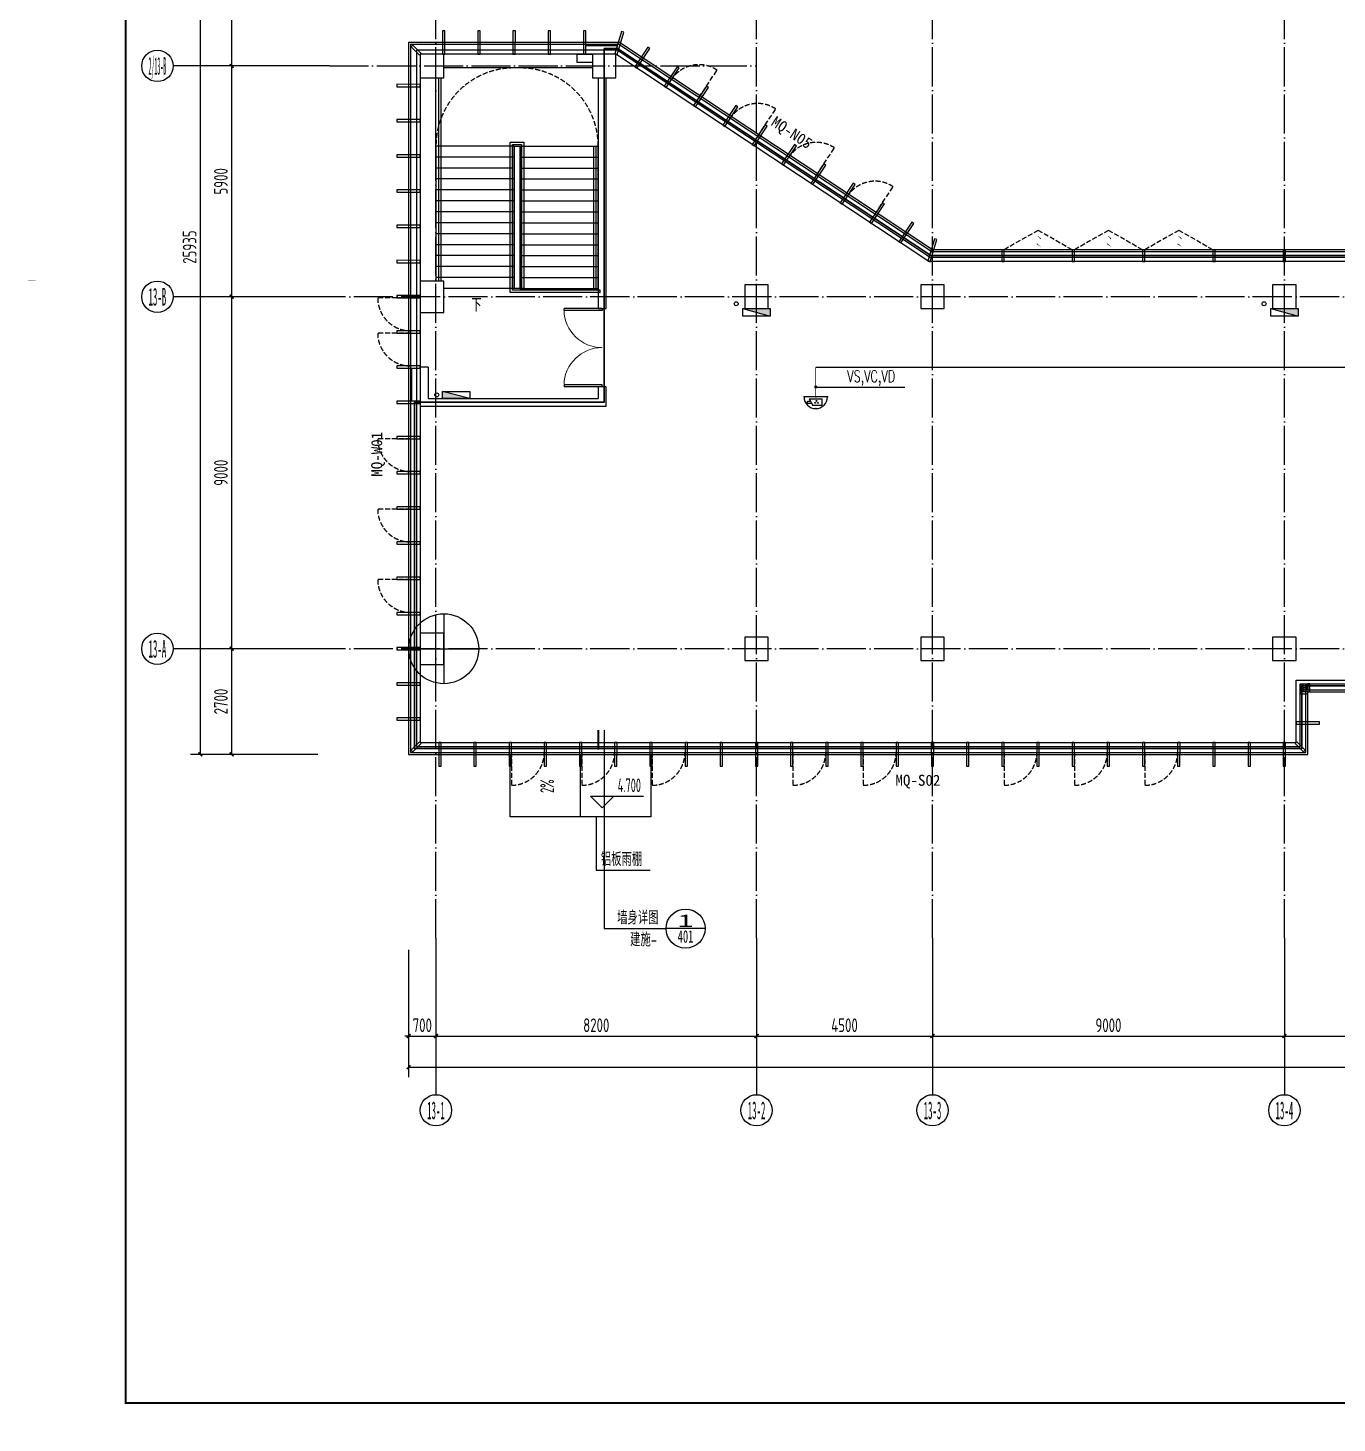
# Model space of a CAD drawing. Extents: x -1262219 to 73468, y -207485 to 163917.
# Drawn here: x -10637 to 22849, y 42602 to 78273 of the extents above; entities that cross this region are included whole.
import ezdxf
from ezdxf.enums import TextEntityAlignment as Align

# ---------------------------------------------------------------- set-up
doc = ezdxf.new("R2010")
doc.units = 0
doc.header["$LTSCALE"] = 500
doc.header["$MEASUREMENT"] = 0
for name, pattern in [('13#楼幕墙$0$DASH', [0.35, 0.25, -0.1]), ('X-104 13#平面$0$ACAD_ISO05W100', [34, 24, -3, 0.5, -3, 0.5, -3]), ('X-104 13#平面$0$DASH', [0.35, 0.25, -0.1]), ('X-104 13#平面$0$DOTE', [2.42, 2, -0.2, 0.02, -0.2])]:
    doc.linetypes.add(name, pattern=pattern)
doc.layers.get('0').update_dxf_attribs({"linetype": 'CONTINUOUS'})
doc.layers.get('Defpoints').update_dxf_attribs({"linetype": 'CONTINUOUS'})
doc.layers.add('13#楼幕墙$0$04-不打印_辅助线', color=165, linetype='CONTINUOUS', plot=False)
for name, color, linetype in [('13#楼幕墙$0$A-C_幕墙龙骨', 133, 'CONTINUOUS'), ('13#楼幕墙$0$A-C_玻璃幕墙', 140, 'CONTINUOUS'), ('13#楼幕墙$0$A-C_窗', 140, 'CONTINUOUS'), ('13#楼幕墙$0$A-TECH_结构', 21, 'CONTINUOUS'), ('13#楼幕墙$0$A-金属背板', 30, 'CONTINUOUS'), ('AXIS_TEXT', 7, 'CONTINUOUS'), ('DIM-通讯', 3, 'CONTINUOUS'), ('EQUIP-安防', 3, 'CONTINUOUS'), ('WIRE-通讯', 4, 'CONTINUOUS'), ('X-104 13#平面$0$01-标注_标高', 200, 'CONTINUOUS'), ('X-104 13#平面$0$01-标注_符号', 200, 'CONTINUOUS'), ('X-104 13#平面$0$01-标注_轴线坐标', 132, 'CONTINUOUS'), ('X-104 13#平面$0$02-TEXT_标注', 130, 'CONTINUOUS'), ('X-104 13#平面$0$02-TEXT_轴号', 7, 'CONTINUOUS'), ('X-104 13#平面$0$A-C_玻璃幕墙', 140, 'CONTINUOUS'), ('X-104 13#平面$0$A-E_栏杆', 232, 'CONTINUOUS'), ('X-104 13#平面$0$A-E_电梯', 171, 'CONTINUOUS'), ('X-104 13#平面$0$A-TECH_水', 3, 'CONTINUOUS'), ('X-104 13#平面$0$A-TECH_结构', 21, 'CONTINUOUS'), ('X-104 13#平面$0$A_AXIS-轴线', 36, 'X-104 13#平面$0$DOTE'), ('X-104 13#平面$0$A_STR-砌块墙', 121, 'CONTINUOUS'), ('X-104 13#平面$0$A_STR-砼柱', 51, 'CONTINUOUS'), ('X-104 13#平面$0$DIM_SYMB', 3, 'CONTINUOUS'), ('X-104 13#平面$0$DOOR_FIRE', 220, 'CONTINUOUS')]:
    doc.layers.add(name, color=color, linetype=linetype)
doc.layers.add('X-104 13#平面$0$000套内', color=226, linetype='CONTINUOUS', lineweight=30, plot=False)
doc.styles.add('_TCH_DIM', font='SIMPLEX', dxfattribs={"bigfont": 'GBCBIG'})
doc.styles.add('_TEL_DIM', font='SIMPLEX', dxfattribs={"width": 0.8, "height": 3.5, "bigfont": 'JD'})
doc.styles.add('COMPLEX', font='COMPLEX')
doc.styles.add('X-104 13#平面$0$_TCH_AXIS', font='STXIHEI.TTF', dxfattribs={"width": 0.75})
doc.styles.add('X-104 13#平面$0$_TCH_DIM', font='ros1.shx', dxfattribs={"width": 0.8, "bigfont": 'jd.shx'})
doc.styles.add('X-104 13#平面$0$_TCH_DIM_T3', font='ros1.shx', dxfattribs={"width": 0.8, "bigfont": 'jd.shx'})
doc.styles.add('X-104 13#平面$0$_TCH_LABEL', font='STXIHEI.TTF', dxfattribs={"width": 0.75})
doc.dimstyles.new('X-104 13#平面$0$_TCH_ARCH&&100', dxfattribs={"dimtxt": 350, "dimasz": 100, "dimexe": 250, "dimexo": 300, "dimgap": 100, "dimtad": 1, "dimdec": 0, "dimzin": 0, "dimdsep": 46, "dimtxsty": 'X-104 13#平面$0$_TCH_DIM_T3', "dimblk": 'X-104 13#平面$0$_ArchTick', "dimcen": 0.09, "dimclrt": 7, "dimazin": 2, "dimtfac": 1, "dimtdec": 0, "dimtix": 1, "dimtmove": 2, "dimatfit": 3, "dimfxl": 0, "dimtolj": 1, "dimtzin": 0, "dimarcsym": 0})

# ---------------------------------------------------------------- blocks, each defined once
blk = doc.blocks.new('图框-A1')
for points, const_width in [([(0, 0), (841, 0), (841, 594), (0, 594)], 0.05), ([(766, 584), (25, 584), (25, 10), (766, 10)], 0.5)]:
    blk.add_lwpolyline(points, close=True, dxfattribs=dict(const_width=const_width))
at = {"const_width": 0.05}
blk.add_lwpolyline([(0, 297), (2, 297)], dxfattribs=at)
blk = doc.blocks.new('13#楼幕墙$0$A$C1D2C5D5E')
at = {"layer": '13#楼幕墙$0$04-不打印_辅助线'}
for points in [[(0, 893), (0, -893)], [(-200, -400), (-200, 400)], [(-893, 0), (893, 0)]]:
    blk.add_lwpolyline(points, dxfattribs=at)
blk.add_circle((0, 0), 893, dxfattribs=at)
blk = doc.blocks.new('13#楼幕墙$0$A$C2CD63A88')
at = {"linetype": '13#楼幕墙$0$DASH'}
blk.add_lwpolyline([(-10, 720), (-10, -120)], dxfattribs=at)
blk.add_arc((-10, 720), 840, 270, 360, dxfattribs=at)
blk = doc.blocks.new('13#楼幕墙$0$A$C62EA228A')
at = {"linetype": '13#楼幕墙$0$DASH'}
blk.add_lwpolyline([(10, -300), (-860, -797), (-1730, -300)], dxfattribs=at)
at = {"layer": '13#楼幕墙$0$A-C_玻璃幕墙', "color": 1}
blk.add_lwpolyline([(-889, -674, 0, 25, 0), (-792, -580, 0, 0, 0), (-890, -456, 25, 0, 0), (-786, -374, 0, 0, 0)], format="xyseb", dxfattribs=at)
blk = doc.blocks.new('13#楼幕墙$0$A$C19832372')
blk.add_lwpolyline([(-384, -466), (-334, -498), (-8, 5), (-59, 38)], close=True)
blk = doc.blocks.new('13#楼幕墙$0$A$C7A413A1D')
blk.add_lwpolyline([(-70, -300), (-10, -300), (-10, 0), (-70, 0)], close=True)
blk = doc.blocks.new('*U127')
at = {"layer": '13#楼幕墙$0$A-C_幕墙龙骨', "rotation": 32.87626175215657}
blk.add_blockref('13#楼幕墙$0$A$C19832372', (40, 300), dxfattribs=at)
blk = doc.blocks.new('*U128')
at = {"layer": '13#楼幕墙$0$A-C_幕墙龙骨', "color": 0, "linetype": 'ByBlock', "lineweight": -2}
for p in [(0, 0), (900, 0), (1800, 0), (2700, 0), (3600, 0)]:
    blk.add_blockref('*U127', p, dxfattribs=at)
blk = doc.blocks.new('13#楼幕墙$0$$LinePat$岩棉板')
at = {"color": 0}
for p, q in [((0, -17), (12, -67)), ((12, -67), (24, -17))]:
    blk.add_line(p, q, dxfattribs=at)
for centre, start, end in [((12, -17), 0, 180), ((0, -67), 270, 0), ((24, -67), 180, 270)]:
    blk.add_arc(centre, 12, start, end, dxfattribs=at)
at = {"layer": 'Defpoints'}
blk.add_point((0, 0), dxfattribs=at)
at = {"layer": 'Defpoints', "color": 0}
blk.add_point((24, -84), dxfattribs=at)
blk = doc.blocks.new('*U149')
for points in [[(150, 150), (150, 200), (0, 200), (0, 0), (150, 0)], [(150, 0), (200, 0), (200, 150), (150, 150)]]:
    blk.add_lwpolyline(points)
at = {"color": 8, "yscale": 1.782568518697715, "zscale": 1.782568518697715}
for p, xscale, rotation in [((150, 200), 2.083333331596957, 270), ((150, 150), 2.083333331596957, 270), ((150, 100), 2.083333331596957, 270), ((150, 50), 2.083333331596957, 270), ((200, 0), 2.083333331595706, 180)]:
    blk.add_blockref('13#楼幕墙$0$$LinePat$岩棉板', p, dxfattribs=dict(at, xscale=xscale, rotation=rotation))
blk = doc.blocks.new('*U132')
at = {"layer": '13#楼幕墙$0$A-C_幕墙龙骨', "rotation": 32.87626175215661}
blk.add_blockref('13#楼幕墙$0$A$C19832372', (40, 300), dxfattribs=at)
blk = doc.blocks.new('*U133')
at = {"layer": '13#楼幕墙$0$A-C_幕墙龙骨', "color": 0, "linetype": 'ByBlock', "lineweight": -2}
for p in [(0, 0), (900, 0), (1800, 0), (2700, 0), (3600, 0), (4500, 0), (5400, 0), (6300, 0), (7200, 0), (8100, 0), (9000, 0), (9900, 0), (10800, 0), (11700, 0), (12600, 0), (13500, 0), (14400, 0), (15300, 0), (16200, 0), (17100, 0), (18000, 0), (18900, 0), (19800, 0), (20700, 0), (21600, 0)]:
    blk.add_blockref('*U132', p, dxfattribs=at)
blk = doc.blocks.new('13#楼幕墙')
at = {"layer": '13#楼幕墙$0$A-C_幕墙龙骨'}
for points in [[(4604, 78166), (4546, 78183), (4374, 77609), (4431, 77591)], [(12381, 72309), (12438, 72291), (12611, 72866), (12554, 72883)], [(22100, 61300), (22150, 61300), (22150, 61500), (22100, 61500)], [(22100, 61250), (22100, 61300), (21900, 61300), (21900, 61250)]]:
    blk.add_lwpolyline(points, close=True, dxfattribs=at)
at = {"layer": '13#楼幕墙$0$A-C_玻璃幕墙'}
for p, q in [((4493, 77900), (-900, 77900)), ((-900, 77900), (-900, 59700)), ((4478, 77850), (-850, 77850)), ((-850, 77850), (-850, 59750)), ((12485, 72550), (4478, 77850)), ((12500, 72600), (4493, 77900)), ((4432, 77700), (-700, 77700)), ((-700, 77700), (-700, 59900)), ((12440, 72400), (4432, 77700)), ((37850, 72550), (12485, 72550)), ((37800, 72600), (12500, 72600)), ((38000, 72400), (12440, 72400)), ((21900, 59900), (21900, 61500)), ((21900, 61500), (58200, 61500)), ((22050, 59750), (22050, 61350)), ((22050, 61350), (58350, 61350)), ((22100, 59700), (22100, 61300)), ((22100, 61300), (58400, 61300)), ((-900, 59700), (22100, 59700)), ((-850, 59750), (22050, 59750)), ((-700, 59900), (21900, 59900))]:
    blk.add_line(p, q, dxfattribs=at)
at = {"layer": '13#楼幕墙$0$A-TECH_结构'}
blk.add_lwpolyline([(4402, 77600), (-600, 77600), (-600, 60000), (21800, 60000), (21800, 61600), (58100, 61600), (58100, 81220), (53261, 85280), (38100, 76527), (38100, 72300), (12410, 72300), (4402, 77600)], dxfattribs=at)
at = {"layer": '13#楼幕墙$0$A-金属背板'}
for points in [[(3630, 77820), (4437, 77820)], [(-820, 68730), (-820, 69570)]]:
    blk.add_lwpolyline(points, dxfattribs=at)
blk.add_blockref('13#楼幕墙$0$A$C1D2C5D5E', (0, 62400))
at = {"layer": '13#楼幕墙$0$A-C_幕墙龙骨'}
for name, p in [('*U128', (0, 77900)), ('13#楼幕墙$0$A$C7A413A1D', (14340, 72600)), ('13#楼幕墙$0$A$C7A413A1D', (16140, 72600)), ('13#楼幕墙$0$A$C7A413A1D', (17940, 72600)), ('13#楼幕墙$0$A$C7A413A1D', (19740, 72600)), ('13#楼幕墙$0$A$C7A413A1D', (21540, 72600)), ('*U133', (-100, 59700))]:
    blk.add_blockref(name, p, dxfattribs=at)
at = {"layer": '13#楼幕墙$0$A-C_幕墙龙骨', "xscale": -1, "rotation": 225.0000000000021}
blk.add_blockref('13#楼幕墙$0$A$C7A413A1D', (-572, 77628), dxfattribs=at)
at = {"layer": '13#楼幕墙$0$A-C_幕墙龙骨'}
for name, p, rotation in [('13#楼幕墙$0$A$C19832372', (5278, 77740), 359.3762617522031), ('13#楼幕墙$0$A$C19832372', (-1200, 76840), 122.8762617521566), ('13#楼幕墙$0$A$C19832372', (6028, 77243), 359.3762617522031), ('13#楼幕墙$0$A$C19832372', (6779, 76747), 359.3762617522031), ('13#楼幕墙$0$A$C19832372', (-1200, 75940), 122.8762617521566), ('13#楼幕墙$0$A$C19832372', (7529, 76250), 359.3762617522031), ('13#楼幕墙$0$A$C19832372', (8280, 75753), 359.3762617522031), ('13#楼幕墙$0$A$C19832372', (-1200, 75040), 122.8762617521566), ('13#楼幕墙$0$A$C19832372', (9030, 75256), 359.3762617522031), ('13#楼幕墙$0$A$C19832372', (9781, 74760), 359.3762617522031), ('13#楼幕墙$0$A$C19832372', (-1200, 74140), 122.8762617521566), ('13#楼幕墙$0$A$C19832372', (10531, 74263), 359.3762617522031), ('13#楼幕墙$0$A$C19832372', (-1200, 73240), 122.8762617521566), ('13#楼幕墙$0$A$C19832372', (11282, 73766), 359.3762617522031), ('13#楼幕墙$0$A$C19832372', (12032, 73269), 359.3762617522031), ('13#楼幕墙$0$A$C19832372', (-1200, 72340), 122.8762617521566), ('13#楼幕墙$0$A$C19832372', (-1200, 71440), 122.8762617521566), ('13#楼幕墙$0$A$C19832372', (-1200, 70540), 122.8762617521566), ('13#楼幕墙$0$A$C19832372', (-1200, 69640), 122.8762617521566), ('13#楼幕墙$0$A$C19832372', (-1200, 68740), 122.8762617521566), ('13#楼幕墙$0$A$C19832372', (-1200, 67840), 122.8762617521566), ('13#楼幕墙$0$A$C19832372', (-1200, 66940), 122.8762617521566), ('13#楼幕墙$0$A$C19832372', (-1200, 66040), 122.8762617521566), ('13#楼幕墙$0$A$C19832372', (-1200, 65140), 122.8762617521566), ('13#楼幕墙$0$A$C19832372', (-1200, 64240), 122.8762617521566), ('13#楼幕墙$0$A$C19832372', (-1200, 63340), 122.8762617521566), ('13#楼幕墙$0$A$C19832372', (-1200, 62440), 122.8762617521566), ('13#楼幕墙$0$A$C19832372', (-1200, 61540), 122.8762617521566), ('13#楼幕墙$0$A$C19832372', (-1200, 60640), 122.8762617521566), ('13#楼幕墙$0$A$C19832372', (21800, 60540), 122.8762617521566), ('13#楼幕墙$0$A$C7A413A1D', (-572, 59972), 314.9999999999978), ('13#楼幕墙$0$A$C7A413A1D', (21828, 60028), 44.99999999999749)]:
    blk.add_blockref(name, p, dxfattribs=dict(at, rotation=rotation))
at = {"layer": '13#楼幕墙$0$A-C_玻璃幕墙', "xscale": -1, "rotation": 180}
blk.add_blockref('*U149', (21900, 61500), dxfattribs=at)
at = {"layer": '13#楼幕墙$0$A-C_窗'}
for p, rotation in [((6916, 77099), 146.5000000001334), ((8417, 76106), 146.5000579898822), ((9918, 75112), 146.5000000001286), ((11419, 74119), 146.5000000001258), ((-1570, 71360), 270), ((-1570, 70460), 270), ((-1570, 67760), 270), ((-1570, 65960), 270), ((-1570, 64160), 270)]:
    blk.add_blockref('13#楼幕墙$0$A$C2CD63A88', p, dxfattribs=dict(at, rotation=rotation))
at = {"layer": '13#楼幕墙$0$A-C_窗', "xscale": -1, "rotation": 180}
for p in [(16060, 72300), (17860, 72300), (19660, 72300)]:
    blk.add_blockref('13#楼幕墙$0$A$C62EA228A', p, dxfattribs=at)
at = {"layer": '13#楼幕墙$0$A-C_窗'}
for p in [(1740, 59030), (3540, 59030), (5340, 59030), (8940, 59030), (10740, 59030), (14340, 59030), (16140, 59030), (17940, 59030)]:
    blk.add_blockref('13#楼幕墙$0$A$C2CD63A88', p, dxfattribs=at)
blk = doc.blocks.new('_AXISO')
blk.add_circle((0, 0), 0.5)
at = {"layer": 'AXIS_TEXT', "style": 'COMPLEX', "width": 1.041667}
blk.add_attdef('A', text='', height=0.56, dxfattribs=at).set_placement((-0.25, -0.28), (0.25, -0.28), align=Align.FIT)
blk = doc.blocks.new('X-104 13#平面$0$_ArchTick')
at = {"color": 0, "linetype": 'ByBlock', "const_width": 0.4}
blk.add_lwpolyline([(-0.5, -0.5), (0.5, 0.5)], dxfattribs=at)
blk = doc.blocks.new('*D163')
at = {"layer": 'Defpoints', "color": 0}
for p in [(-6225, 23235), (-2925, 23235), (-2925, -2700)]:
    blk.add_point(p, dxfattribs=at)
at = {"layer": 'X-104 13#平面$0$01-标注_轴线坐标', "color": 0, "lineweight": -2}
for p, q in [((-3225, 23235), (-6475, 23235)), ((-6225, -2700), (-6225, 23235)), ((-3225, -2700), (-6475, -2700))]:
    blk.add_line(p, q, dxfattribs=at)
at = {"layer": 'X-104 13#平面$0$01-标注_轴线坐标', "color": 0, "lineweight": -2, "xscale": 100, "yscale": 100, "zscale": 100}
for p, rotation in [((-6225, 23235), 90), ((-6225, -2700), 270)]:
    blk.add_blockref('X-104 13#平面$0$_ArchTick', p, dxfattribs=dict(at, rotation=rotation))
at = {"layer": 'X-104 13#平面$0$01-标注_轴线坐标', "color": 7, "insert": (-6500, 10268), "char_height": 350, "attachment_point": 5, "rotation": 90, "style": 'X-104 13#平面$0$_TCH_DIM_T3'}
blk.add_mtext('\\A1;25935', dxfattribs=at)
blk = doc.blocks.new('*D164')
at = {"layer": 'Defpoints', "color": 0}
for p in [(-5425, 0), (-2925, 0), (-2925, -2700)]:
    blk.add_point(p, dxfattribs=at)
at = {"layer": 'X-104 13#平面$0$01-标注_轴线坐标', "color": 0, "lineweight": -2}
for p, q in [((-3225, 0), (-5675, 0)), ((-5425, -2700), (-5425, 0)), ((-3225, -2700), (-5675, -2700))]:
    blk.add_line(p, q, dxfattribs=at)
at = {"layer": 'X-104 13#平面$0$01-标注_轴线坐标', "color": 0, "lineweight": -2, "xscale": 100, "yscale": 100, "zscale": 100}
for p, rotation in [((-5425, 0), 90), ((-5425, -2700), 270)]:
    blk.add_blockref('X-104 13#平面$0$_ArchTick', p, dxfattribs=dict(at, rotation=rotation))
at = {"layer": 'X-104 13#平面$0$01-标注_轴线坐标', "color": 7, "insert": (-5700, -1350), "char_height": 350, "attachment_point": 5, "rotation": 90, "style": 'X-104 13#平面$0$_TCH_DIM_T3'}
blk.add_mtext('\\A1;2700', dxfattribs=at)
blk = doc.blocks.new('*D165')
at = {"layer": 'Defpoints', "color": 0}
for p in [(-5425, 9000), (-2925, 9000), (-2925, 0)]:
    blk.add_point(p, dxfattribs=at)
at = {"layer": 'X-104 13#平面$0$01-标注_轴线坐标', "color": 0, "lineweight": -2}
for p, q in [((-3225, 9000), (-5675, 9000)), ((-5425, 0), (-5425, 9000)), ((-3225, 0), (-5675, 0))]:
    blk.add_line(p, q, dxfattribs=at)
at = {"layer": 'X-104 13#平面$0$01-标注_轴线坐标', "color": 0, "lineweight": -2, "xscale": 100, "yscale": 100, "zscale": 100}
for p, rotation in [((-5425, 9000), 90), ((-5425, 0), 270)]:
    blk.add_blockref('X-104 13#平面$0$_ArchTick', p, dxfattribs=dict(at, rotation=rotation))
at = {"layer": 'X-104 13#平面$0$01-标注_轴线坐标', "color": 7, "insert": (-5700, 4500), "char_height": 350, "attachment_point": 5, "rotation": 90, "style": 'X-104 13#平面$0$_TCH_DIM_T3'}
blk.add_mtext('\\A1;9000', dxfattribs=at)
blk = doc.blocks.new('*D166')
at = {"layer": 'Defpoints', "color": 0}
for p in [(-5425, 14900), (-2925, 14900), (-2925, 9000)]:
    blk.add_point(p, dxfattribs=at)
at = {"layer": 'X-104 13#平面$0$01-标注_轴线坐标', "color": 0, "lineweight": -2}
for p, q in [((-3225, 14900), (-5675, 14900)), ((-5425, 9000), (-5425, 14900)), ((-3225, 9000), (-5675, 9000))]:
    blk.add_line(p, q, dxfattribs=at)
at = {"layer": 'X-104 13#平面$0$01-标注_轴线坐标', "color": 0, "lineweight": -2, "xscale": 100, "yscale": 100, "zscale": 100}
for p, rotation in [((-5425, 14900), 90), ((-5425, 9000), 270)]:
    blk.add_blockref('X-104 13#平面$0$_ArchTick', p, dxfattribs=dict(at, rotation=rotation))
at = {"layer": 'X-104 13#平面$0$01-标注_轴线坐标', "color": 7, "insert": (-5700, 11950), "char_height": 350, "attachment_point": 5, "rotation": 90, "style": 'X-104 13#平面$0$_TCH_DIM_T3'}
blk.add_mtext('\\A1;5900', dxfattribs=at)
blk = doc.blocks.new('*D167')
at = {"layer": 'Defpoints', "color": 0}
for p in [(-5425, 18000), (-2925, 18000), (-2925, 14900)]:
    blk.add_point(p, dxfattribs=at)
at = {"layer": 'X-104 13#平面$0$01-标注_轴线坐标', "color": 0, "lineweight": -2}
for p, q in [((-3225, 18000), (-5675, 18000)), ((-5425, 14900), (-5425, 18000)), ((-3225, 14900), (-5675, 14900))]:
    blk.add_line(p, q, dxfattribs=at)
at = {"layer": 'X-104 13#平面$0$01-标注_轴线坐标', "color": 0, "lineweight": -2, "xscale": 100, "yscale": 100, "zscale": 100}
for p, rotation in [((-5425, 18000), 90), ((-5425, 14900), 270)]:
    blk.add_blockref('X-104 13#平面$0$_ArchTick', p, dxfattribs=dict(at, rotation=rotation))
at = {"layer": 'X-104 13#平面$0$01-标注_轴线坐标', "color": 7, "insert": (-5700, 16450), "char_height": 350, "attachment_point": 5, "rotation": 90, "style": 'X-104 13#平面$0$_TCH_DIM_T3'}
blk.add_mtext('\\A1;3100', dxfattribs=at)
blk = doc.blocks.new('*D169')
at = {"layer": 'Defpoints', "color": 0}
for p in [(-900, -7401), (58400, -7401), (58400, -10701)]:
    blk.add_point(p, dxfattribs=at)
at = {"layer": 'X-104 13#平面$0$01-标注_轴线坐标', "color": 0, "lineweight": -2}
for p, q in [((-900, -7701), (-900, -10951)), ((58400, -7701), (58400, -10951)), ((-900, -10701), (58400, -10701))]:
    blk.add_line(p, q, dxfattribs=at)
at = {"layer": 'X-104 13#平面$0$01-标注_轴线坐标', "color": 0, "lineweight": -2, "xscale": 100, "yscale": 100, "zscale": 100, "rotation": 180}
blk.add_blockref('X-104 13#平面$0$_ArchTick', (-900, -10701), dxfattribs=at)
at = {"layer": 'X-104 13#平面$0$01-标注_轴线坐标', "color": 0, "lineweight": -2, "xscale": 100, "yscale": 100, "zscale": 100}
blk.add_blockref('X-104 13#平面$0$_ArchTick', (58400, -10701), dxfattribs=at)
at = {"layer": 'X-104 13#平面$0$01-标注_轴线坐标', "color": 7, "insert": (28750, -10426), "char_height": 350, "attachment_point": 5, "style": 'X-104 13#平面$0$_TCH_DIM_T3'}
blk.add_mtext('\\A1;59300', dxfattribs=at)
blk = doc.blocks.new('*D170')
at = {"layer": 'Defpoints', "color": 0}
for p in [(-900, -7401), (-200, -7401), (-200, -9901)]:
    blk.add_point(p, dxfattribs=at)
at = {"layer": 'X-104 13#平面$0$01-标注_轴线坐标', "color": 0, "lineweight": -2}
for p, q in [((-900, -7701), (-900, -10151)), ((-200, -7701), (-200, -10151)), ((-900, -9901), (-1000, -9901)), ((-900, -9901), (-200, -9901)), ((-200, -9901), (-100, -9901))]:
    blk.add_line(p, q, dxfattribs=at)
at = {"layer": 'X-104 13#平面$0$01-标注_轴线坐标', "color": 0, "lineweight": -2, "xscale": 100, "yscale": 100, "zscale": 100}
blk.add_blockref('X-104 13#平面$0$_ArchTick', (-900, -9901), dxfattribs=at)
at = {"layer": 'X-104 13#平面$0$01-标注_轴线坐标', "color": 0, "lineweight": -2, "xscale": 100, "yscale": 100, "zscale": 100, "rotation": 180}
blk.add_blockref('X-104 13#平面$0$_ArchTick', (-200, -9901), dxfattribs=at)
at = {"layer": 'X-104 13#平面$0$01-标注_轴线坐标', "color": 7, "insert": (-550, -9626), "char_height": 350, "attachment_point": 5, "style": 'X-104 13#平面$0$_TCH_DIM_T3'}
blk.add_mtext('\\A1;700', dxfattribs=at)
blk = doc.blocks.new('*D171')
at = {"layer": 'Defpoints', "color": 0}
for p in [(-200, -7401), (8000, -7401), (8000, -9901)]:
    blk.add_point(p, dxfattribs=at)
at = {"layer": 'X-104 13#平面$0$01-标注_轴线坐标', "color": 0, "lineweight": -2}
for p, q in [((-200, -7701), (-200, -10151)), ((8000, -7701), (8000, -10151)), ((-200, -9901), (8000, -9901))]:
    blk.add_line(p, q, dxfattribs=at)
at = {"layer": 'X-104 13#平面$0$01-标注_轴线坐标', "color": 0, "lineweight": -2, "xscale": 100, "yscale": 100, "zscale": 100, "rotation": 180}
blk.add_blockref('X-104 13#平面$0$_ArchTick', (-200, -9901), dxfattribs=at)
at = {"layer": 'X-104 13#平面$0$01-标注_轴线坐标', "color": 0, "lineweight": -2, "xscale": 100, "yscale": 100, "zscale": 100}
blk.add_blockref('X-104 13#平面$0$_ArchTick', (8000, -9901), dxfattribs=at)
at = {"layer": 'X-104 13#平面$0$01-标注_轴线坐标', "color": 7, "insert": (3900, -9626), "char_height": 350, "attachment_point": 5, "style": 'X-104 13#平面$0$_TCH_DIM_T3'}
blk.add_mtext('\\A1;8200', dxfattribs=at)
blk = doc.blocks.new('*D172')
at = {"layer": 'Defpoints', "color": 0}
for p in [(8000, -7401), (12500, -7401), (12500, -9901)]:
    blk.add_point(p, dxfattribs=at)
at = {"layer": 'X-104 13#平面$0$01-标注_轴线坐标', "color": 0, "lineweight": -2}
for p, q in [((8000, -7701), (8000, -10151)), ((12500, -7701), (12500, -10151)), ((8000, -9901), (12500, -9901))]:
    blk.add_line(p, q, dxfattribs=at)
at = {"layer": 'X-104 13#平面$0$01-标注_轴线坐标', "color": 0, "lineweight": -2, "xscale": 100, "yscale": 100, "zscale": 100, "rotation": 180}
blk.add_blockref('X-104 13#平面$0$_ArchTick', (8000, -9901), dxfattribs=at)
at = {"layer": 'X-104 13#平面$0$01-标注_轴线坐标', "color": 0, "lineweight": -2, "xscale": 100, "yscale": 100, "zscale": 100}
blk.add_blockref('X-104 13#平面$0$_ArchTick', (12500, -9901), dxfattribs=at)
at = {"layer": 'X-104 13#平面$0$01-标注_轴线坐标', "color": 7, "insert": (10250, -9626), "char_height": 350, "attachment_point": 5, "style": 'X-104 13#平面$0$_TCH_DIM_T3'}
blk.add_mtext('\\A1;4500', dxfattribs=at)
blk = doc.blocks.new('*D173')
at = {"layer": 'Defpoints', "color": 0}
for p in [(12500, -7401), (21500, -7401), (21500, -9901)]:
    blk.add_point(p, dxfattribs=at)
at = {"layer": 'X-104 13#平面$0$01-标注_轴线坐标', "color": 0, "lineweight": -2}
for p, q in [((12500, -7701), (12500, -10151)), ((21500, -7701), (21500, -10151)), ((12500, -9901), (21500, -9901))]:
    blk.add_line(p, q, dxfattribs=at)
at = {"layer": 'X-104 13#平面$0$01-标注_轴线坐标', "color": 0, "lineweight": -2, "xscale": 100, "yscale": 100, "zscale": 100, "rotation": 180}
blk.add_blockref('X-104 13#平面$0$_ArchTick', (12500, -9901), dxfattribs=at)
at = {"layer": 'X-104 13#平面$0$01-标注_轴线坐标', "color": 0, "lineweight": -2, "xscale": 100, "yscale": 100, "zscale": 100}
blk.add_blockref('X-104 13#平面$0$_ArchTick', (21500, -9901), dxfattribs=at)
at = {"layer": 'X-104 13#平面$0$01-标注_轴线坐标', "color": 7, "insert": (17000, -9626), "char_height": 350, "attachment_point": 5, "style": 'X-104 13#平面$0$_TCH_DIM_T3'}
blk.add_mtext('\\A1;9000', dxfattribs=at)
blk = doc.blocks.new('*D174')
at = {"layer": 'Defpoints', "color": 0}
for p in [(21500, -7401), (30500, -7401), (30500, -9901)]:
    blk.add_point(p, dxfattribs=at)
at = {"layer": 'X-104 13#平面$0$01-标注_轴线坐标', "color": 0, "lineweight": -2}
for p, q in [((21500, -7701), (21500, -10151)), ((30500, -7701), (30500, -10151)), ((21500, -9901), (30500, -9901))]:
    blk.add_line(p, q, dxfattribs=at)
at = {"layer": 'X-104 13#平面$0$01-标注_轴线坐标', "color": 0, "lineweight": -2, "xscale": 100, "yscale": 100, "zscale": 100, "rotation": 180}
blk.add_blockref('X-104 13#平面$0$_ArchTick', (21500, -9901), dxfattribs=at)
at = {"layer": 'X-104 13#平面$0$01-标注_轴线坐标', "color": 0, "lineweight": -2, "xscale": 100, "yscale": 100, "zscale": 100}
blk.add_blockref('X-104 13#平面$0$_ArchTick', (30500, -9901), dxfattribs=at)
at = {"layer": 'X-104 13#平面$0$01-标注_轴线坐标', "color": 7, "insert": (26000, -9626), "char_height": 350, "attachment_point": 5, "style": 'X-104 13#平面$0$_TCH_DIM_T3'}
blk.add_mtext('\\A1;9000', dxfattribs=at)
blk = doc.blocks.new('X-104 13#平面$0$$TwtSys$00000434')
for p, q in [((-0.5, 0.5), (-0.5, -0.5)), ((-0.5, -0.5), (0.5, 0.5)), ((0.5, 0.5), (-0.5, 0.5)), ((0.5, -0.5), (0.5, 0.5)), ((-0.5, -0.5), (0.5, -0.5))]:
    blk.add_line(p, q)
blk.add_solid([(0.5, -0.5), (0.5, 0.5), (-0.5, -0.5)])
blk = doc.blocks.new('X-104 13#平面$0$A$C55540B70')
at = {"layer": 'X-104 13#平面$0$A-TECH_水'}
for centre in [(-50020, 71220), (-36520, 71220), (-57680, 68890)]:
    blk.add_circle(centre, 50, dxfattribs=at)
at = {"layer": 'X-104 13#平面$0$A-TECH_水', "xscale": -700, "yscale": 200, "zscale": 700, "rotation": 180}
for p in [(-49500, 71000), (-36000, 71000)]:
    blk.add_blockref('X-104 13#平面$0$$TwtSys$00000434', p, dxfattribs=at)
at = {"layer": 'X-104 13#平面$0$A-TECH_水', "xscale": -700, "yscale": 180, "zscale": 700}
blk.add_blockref('X-104 13#平面$0$$TwtSys$00000434', (-57180, 68890), dxfattribs=at)
blk = doc.blocks.new('X-104 13#平面$0$$DorLib2D$00000002')
for p, q in [((-0.5, 0), (-0.5, 0.4875)), ((-0.475, 0.4875), (-0.5, 0.4875)), ((-0.475, 0), (-0.475, 0.4875)), ((0.475, 0), (0.475, 0.4875)), ((0.475, 0.4875), (0.5, 0.4875)), ((0.5, 0), (0.5, 0.4875)), ((-0.5, 0), (-0.475, 0)), ((0.5, 0), (0.475, 0))]:
    blk.add_line(p, q)
at = {"lineweight": 13}
for centre, start, end in [((-0.4875, 0), 0, 88.53072), ((0.4875, 0), 91.46928, 180)]:
    blk.add_arc(centre, 0.4875, start, end, dxfattribs=at)
blk = doc.blocks.new('_FZHK')
blk.add_lwpolyline([(-0.5, -0.5), (0.5, -0.5), (0.5, 0.5), (-0.5, 0.5)], close=True)
blk = doc.blocks.new('$equip$00002353')
for p, q in [((0.75, 0), (-0.75, 0)), ((-0.517, -0.393), (-0.517, -0.273)), ((-0.517, -0.273), (-0.341, -0.273)), ((-0.517, -0.393), (-0.273, -0.393)), ((-0.427, -0.123), (0.383, -0.123)), ((-0.427, -0.123), (-0.187, -0.543)), ((0.383, -0.543), (-0.187, -0.543)), ((0.383, -0.123), (0.383, -0.543))]:
    blk.add_line(p, q)
at = {"const_width": 0.04}
for points in [[(-0.75, 0), (-0.779, 0)], [(0.75, 0), (0.779, 0)]]:
    blk.add_lwpolyline(points, dxfattribs=at)
blk.add_lwpolyline([(0.75, 0, -1), (-0.75, 0), (0.75, 0), (0.75, 0, -1), (-0.75, 0, -1.517539)], format="xyb", dxfattribs=at)
for centre, radius in [((-0.038, -0.38), 0.024), ((0.052, -0.26), 0.03), ((0.142, -0.38), 0.024)]:
    blk.add_circle(centre, radius)
blk.add_arc((0, 0), 0.75, 180, 0)
for p in [(-0.75, 0), (0, 0), (0.75, 0), (0, -0.75)]:
    blk.add_point(p)
for points in [[(-0.059, -0.368), (-0.017, -0.368), (-0.062, -0.38), (-0.014, -0.38)], [(-0.059, -0.392), (-0.017, -0.392), (-0.062, -0.38), (-0.014, -0.38)], [(-0.05, -0.359), (-0.026, -0.359), (-0.059, -0.368), (-0.017, -0.368)], [(-0.05, -0.401), (-0.026, -0.401), (-0.059, -0.392), (-0.017, -0.392)], [(-0.038, -0.356), (-0.038, -0.356), (-0.05, -0.359), (-0.026, -0.359)], [(-0.038, -0.404), (-0.038, -0.404), (-0.05, -0.401), (-0.026, -0.401)], [(0.026, -0.245), (0.078, -0.245), (0.022, -0.26), (0.082, -0.26)], [(0.026, -0.275), (0.078, -0.275), (0.022, -0.26), (0.082, -0.26)], [(0.037, -0.234), (0.067, -0.234), (0.026, -0.245), (0.078, -0.245)], [(0.037, -0.286), (0.067, -0.286), (0.026, -0.275), (0.078, -0.275)], [(0.052, -0.23), (0.052, -0.23), (0.037, -0.234), (0.067, -0.234)], [(0.052, -0.29), (0.052, -0.29), (0.037, -0.286), (0.067, -0.286)], [(0.121, -0.368), (0.163, -0.368), (0.118, -0.38), (0.166, -0.38)], [(0.121, -0.392), (0.163, -0.392), (0.118, -0.38), (0.166, -0.38)], [(0.13, -0.359), (0.154, -0.359), (0.121, -0.368), (0.163, -0.368)], [(0.13, -0.401), (0.154, -0.401), (0.121, -0.392), (0.163, -0.392)], [(0.142, -0.356), (0.142, -0.356), (0.13, -0.359), (0.154, -0.359)], [(0.142, -0.404), (0.142, -0.404), (0.13, -0.401), (0.154, -0.401)]]:
    blk.add_solid(points)
at = {"color": 7, "style": '_TEL_DIM', "flags": 1}
blk.add_attdef('A', text='', height=0.00002, dxfattribs=at).set_placement((0, 0), align=Align.MIDDLE_CENTER)
blk = doc.blocks.new('X-104 13#平面$0$轴网')
at = {"layer": 'X-104 13#平面$0$01-标注_轴线坐标'}
for p, q in [((-2925, 14900), (-6925, 14900)), ((-2925, 9000), (-6925, 9000)), ((-2925, 0), (-6925, 0)), ((-200, -7401), (-200, -11401)), ((8000, -7401), (8000, -11401)), ((12500, -7401), (12500, -11401)), ((21500, -7401), (21500, -11401))]:
    blk.add_line(p, q, dxfattribs=at)
at = {"layer": 'X-104 13#平面$0$A_AXIS-轴线', "linetype": 'X-104 13#平面$0$DOTE'}
for p, q in [((-200, -7401), (-200, 24620.3)), ((8000, -7401), (8000, 24620.3)), ((12500, -7401), (12500, 24620.3)), ((21500, -7401), (21500, 24620.3)), ((60408.4, 9000), (-2925, 9000)), ((60408.4, 0), (-2925, 0))]:
    blk.add_line(p, q, dxfattribs=at)
at = {"layer": 'X-104 13#平面$0$01-标注_轴线坐标'}
ref = blk.add_blockref('_AXISO', (-7325, 14900), dxfattribs=dict(at, xscale=800, yscale=800, zscale=800))
ref.add_attrib('A', '2/13-B', dxfattribs={"layer": 'X-104 13#平面$0$02-TEXT_轴号', "height": 452.55, "style": 'X-104 13#平面$0$_TCH_AXIS', "width": 0.331448}).set_placement((-7551.3, 14673.7), (-7098.7, 14673.7), align=Align.FIT)
ref = blk.add_blockref('_AXISO', (-7325, 9000), dxfattribs=dict(at, xscale=800, yscale=800, zscale=800))
ref.add_attrib('A', '13-B', dxfattribs={"layer": 'X-104 13#平面$0$02-TEXT_轴号', "height": 452.55, "style": 'X-104 13#平面$0$_TCH_AXIS', "width": 0.494538}).set_placement((-7551.3, 8773.7), (-7098.7, 8773.7), align=Align.FIT)
ref = blk.add_blockref('_AXISO', (-7325, 0), dxfattribs=dict(at, xscale=800, yscale=800, zscale=800))
ref.add_attrib('A', '13-A', dxfattribs={"layer": 'X-104 13#平面$0$02-TEXT_轴号', "height": 452.55, "style": 'X-104 13#平面$0$_TCH_AXIS', "width": 0.456881}).set_placement((-7551.3, -226.3), (-7098.7, -226.3), align=Align.FIT)
ref = blk.add_blockref('_AXISO', (-200, -11801), dxfattribs=dict(at, xscale=800, yscale=800, zscale=800))
ref.add_attrib('A', '13-1', dxfattribs={"layer": 'X-104 13#平面$0$02-TEXT_轴号', "height": 452.55, "style": 'X-104 13#平面$0$_TCH_AXIS', "width": 0.499498}).set_placement((-426.3, -12027.3), (26.3, -12027.3), align=Align.FIT)
ref = blk.add_blockref('_AXISO', (8000, -11801), dxfattribs=dict(at, xscale=800, yscale=800, zscale=800))
ref.add_attrib('A', '13-2', dxfattribs={"layer": 'X-104 13#平面$0$02-TEXT_轴号', "height": 452.55, "style": 'X-104 13#平面$0$_TCH_AXIS', "width": 0.499498}).set_placement((7773.7, -12027.3), (8226.3, -12027.3), align=Align.FIT)
ref = blk.add_blockref('_AXISO', (12500, -11801), dxfattribs=dict(at, xscale=800, yscale=800, zscale=800))
ref.add_attrib('A', '13-3', dxfattribs={"layer": 'X-104 13#平面$0$02-TEXT_轴号', "height": 452.55, "style": 'X-104 13#平面$0$_TCH_AXIS', "width": 0.499498}).set_placement((12273.7, -12027.3), (12726.3, -12027.3), align=Align.FIT)
ref = blk.add_blockref('_AXISO', (21500, -11801), dxfattribs=dict(at, xscale=800, yscale=800, zscale=800))
ref.add_attrib('A', '13-4', dxfattribs={"layer": 'X-104 13#平面$0$02-TEXT_轴号', "height": 452.55, "style": 'X-104 13#平面$0$_TCH_AXIS', "width": 0.499498}).set_placement((21273.7, -12027.3), (21726.3, -12027.3), align=Align.FIT)
for p1, p2, distance, text, picture, middle in [((-2925, -2700), (-2925, 23235.1), 3300, '25935', '*D163', (-6500, 10267.5)), ((-2925, 14900), (-2925, 18000), 2500, '3100', '*D167', (-5700, 16450)), ((-2925, 9000), (-2925, 14900), 2500, '5900', '*D166', (-5700, 11950)), ((-2925, 0), (-2925, 9000), 2500, '9000', '*D165', (-5700, 4500)), ((-2925, -2700), (-2925, 0), 2500, '2700', '*D164', (-5700, -1350)), ((-900, -7401), (-200, -7401), -2500, '700', '*D170', (-550, -9626)), ((-900, -7401), (58400, -7401), -3300, '59300', '*D169', (28750, -10426)), ((-200, -7401), (8000, -7401), -2500, '8200', '*D171', (3900, -9626)), ((8000, -7401), (12500, -7401), -2500, '4500', '*D172', (10250, -9626)), ((12500, -7401), (21500, -7401), -2500, '9000', '*D173', (17000, -9626)), ((21500, -7401), (30500, -7401), -2500, '9000', '*D174', (26000, -9626))]:
    dim = blk.add_aligned_dim(p1=p1, p2=p2, distance=distance, text=text, dimstyle='X-104 13#平面$0$_TCH_ARCH&&100', dxfattribs=at)
    dim.commit()
    dim.dimension.update_dxf_attribs({"geometry": picture, "text_midpoint": middle})
blk = doc.blocks.new('X-104 13#平面')
at = {"color": 8, "linetype": 'X-104 13#平面$0$DASH'}
for centre, start, end in [((1800, 75250), 90, 180), ((1950, 75250), 360, 90)]:
    blk.add_arc(centre, 2000, start, end, dxfattribs=at)
at = {"layer": 'X-104 13#平面$0$000套内'}
blk.add_lwpolyline([(4100, 77750), (4100, 68700), (-750, 68700), (-750, 59850), (21950, 59850), (21950, 61450), (58250, 61450), (58250, 71300), (48400, 71300), (48400, 73450), (53400, 73450), (53400, 80500), (58250, 80500), (58250, 81290.1), (53289, 85452.6), (37950, 76613.3), (37950, 72450), (12454.9, 72450), (4447.4, 77750)], close=True, dxfattribs=at)
at = {"layer": 'X-104 13#平面$0$01-标注_标高'}
for p, q in [((4049.5, 58328.8), (3749.5, 58628.8)), ((3749.5, 58628.8), (5106, 58628.8)), ((4049.5, 58328.8), (4349.5, 58628.8))]:
    blk.add_line(p, q, dxfattribs=at)
at = {"layer": 'X-104 13#平面$0$01-标注_符号'}
for p, q in [((4100, 60319.5), (4100, 55245.6)), ((3898.3, 58100), (3898.3, 56741.2)), ((3898.3, 56741.2), (5279.9, 56741.2)), ((4100, 55245.6), (5684.1, 55245.6)), ((6684.1, 55245.6), (5684.1, 55245.6))]:
    blk.add_line(p, q, dxfattribs=at)
at = {"layer": 'X-104 13#平面$0$01-标注_符号', "const_width": 50}
blk.add_lwpolyline([(3950, 60319.5), (3950, 59819.5)], dxfattribs=at)
at = {"layer": 'X-104 13#平面$0$01-标注_符号'}
blk.add_lwpolyline([(2923.6, 59267.8, 0, 0, 0), (2923.6, 58745, 80, 0, 0), (2923.6, 58445, 0, 0, 0)], format="xyseb", dxfattribs=at)
blk.add_circle((6184.1, 55245.6), 500, dxfattribs=at)
at = {"layer": 'X-104 13#平面$0$A-C_玻璃幕墙'}
blk.add_line((3500, 58100), (3500, 59700), dxfattribs=at)
blk.add_lwpolyline([(1700, 59700), (5300, 59700), (5300, 58100), (1700, 58100)], close=True, dxfattribs=at)
at = {"layer": 'X-104 13#平面$0$A-E_栏杆'}
for p, q in [((-130, 71800), (-130, 77000)), ((-70, 71800), (-70, 77000)), ((1700, 71510), (1700, 75350)), ((1700, 75350), (2050, 75350)), ((1760, 71570), (1760, 75290)), ((1760, 75290), (1990, 75290)), ((1990, 75290), (1990, 71610)), ((2050, 75350), (2050, 71610)), ((3840, 71610), (3840, 75250)), ((3840, 75250), (3900, 75250)), ((3900, 71610), (3900, 75250)), ((4000, 71510), (1700, 71510)), ((4000, 71570), (1760, 71570)), ((2050, 71610), (1990, 71610)), ((3840, 71610), (3900, 71610)), ((4000, 71510), (4000, 71570))]:
    blk.add_line(p, q, dxfattribs=at)
at = {"layer": 'X-104 13#平面$0$A-E_电梯'}
for p, q in [((-200, 75250), (-200, 77000)), ((-200, 75250), (-200, 71800)), ((1800, 75250), (-200, 75250)), ((1800, 74970), (-200, 74970)), ((1800, 75250), (1800, 71610)), ((1950, 71610), (1950, 75250)), ((1950, 75250), (3950, 75250)), ((1950, 74970), (3950, 74970)), ((3950, 71610), (3950, 75250)), ((1800, 74690), (-200, 74690)), ((1950, 74690), (3950, 74690)), ((1800, 74410), (-200, 74410)), ((1950, 74410), (3950, 74410)), ((1800, 74130), (-200, 74130)), ((1800, 73850), (-200, 73850)), ((1950, 74130), (3950, 74130)), ((1950, 73850), (3950, 73850)), ((1800, 73570), (-200, 73570)), ((1950, 73570), (3950, 73570)), ((1800, 73290), (-200, 73290)), ((1950, 73290), (3950, 73290)), ((1800, 73010), (-200, 73010)), ((1950, 73010), (3950, 73010)), ((1800, 72730), (-200, 72730)), ((1800, 72450), (-200, 72450)), ((1950, 72730), (3950, 72730)), ((1950, 72450), (3950, 72450)), ((1800, 72170), (-200, 72170)), ((1950, 72170), (3950, 72170)), ((1800, 71890), (-200, 71890)), ((1950, 71890), (3950, 71890)), ((1800, 71610), (0, 71610)), ((1950, 71610), (3950, 71610))]:
    blk.add_line(p, q, dxfattribs=at)
blk.add_lwpolyline([(3800, 77250), (0, 77250)], dxfattribs=at)
blk.add_lwpolyline([(1800, 75250), (1950, 75250), (1950, 71610), (1800, 71610)], close=True, dxfattribs=at)
at = {"layer": 'X-104 13#平面$0$A-TECH_结构'}
blk.add_lwpolyline([(58100, 61600), (58100, 81220), (53261.3, 85280.2), (38100, 76526.8), (38100, 72300), (12409.7, 72300), (4402.3, 77600), (-600, 77600), (-600, 60000), (21800, 60000), (21800, 61600)], close=True, dxfattribs=at)
at = {"layer": 'X-104 13#平面$0$A_AXIS-轴线', "linetype": 'X-104 13#平面$0$DOTE'}
blk.add_line((-2925, 77300), (8000, 77300), dxfattribs=at)
at = {"layer": 'X-104 13#平面$0$A_STR-砌块墙'}
for p, q in [((3400, 77600), (3800, 77600)), ((3400, 77600), (3400, 77400)), ((3400, 77400), (3800, 77400)), ((3950, 77000), (3950, 71100)), ((4150, 71100), (4150, 77000)), ((3950, 71100), (4150, 71100)), ((-600, 69600), (-600, 68600)), ((-400, 69600), (-600, 69600)), ((-400, 69600), (-400, 68800)), ((4150, 69100), (3950, 69100)), ((3950, 69100), (3950, 68800)), ((4150, 68600), (4150, 69100)), ((-600, 68600), (4150, 68600)), ((-400, 68800), (3950, 68800))]:
    blk.add_line(p, q, dxfattribs=at)
at = {"layer": 'X-104 13#平面$0$DIM_SYMB'}
blk.add_lwpolyline([(815, 71470, 0, 0, 0), (815, 76250, 0, 0, 0), (2945, 76250, 0, 0, 0), (2945, 72050, 80, 0, 0), (2945, 71750, 0, 0, 0)], format="xyseb", dxfattribs=at)
for name, p in [('X-104 13#平面$0$A$C55540B70', (57500, 0)), ('X-104 13#平面$0$轴网', (0, 62400))]:
    blk.add_blockref(name, p)
at = {"xscale": 100, "yscale": 100, "zscale": 100}
blk.add_blockref('图框-A1', (-10634.5, 42114.8), dxfattribs=at)
at = {"layer": 'X-104 13#平面$0$A-TECH_结构'}
blk.add_blockref('13#楼幕墙', (0, 0), dxfattribs=at)
at = {"layer": 'X-104 13#平面$0$A_STR-砼柱'}
for p, xscale, yscale, zscale in [((-300, 77300), 600, 600, 600), ((4100, 77300), 600, 600, 600), ((-300, 71400), 600, 800, 800), ((8000, 71400), 600, 600, 600), ((12500, 71400), 600, 600, 600), ((21500, 71400), 600, 600, 600), ((-300, 62400), 600, 800, 800), ((8000, 62400), 599.9999999999991, 599.9999999999991, 599.9999999999991), ((12500, 62400), 600, 600, 600), ((21500, 62400), 600, 600, 600)]:
    blk.add_blockref('_FZHK', p, dxfattribs=dict(at, xscale=xscale, yscale=yscale, zscale=zscale))
at = {"layer": 'X-104 13#平面$0$DOOR_FIRE', "xscale": 2000, "yscale": 2000, "zscale": 200, "rotation": 90}
blk.add_blockref('X-104 13#平面$0$$DorLib2D$00000002', (4050, 70100), dxfattribs=at)
at = {"layer": 'X-104 13#平面$0$01-标注_标高', "color": 7, "style": 'X-104 13#平面$0$_TCH_DIM', "width": 0.64}
blk.add_text('4.700', height=350, dxfattribs=at).set_placement((4448.8, 58733.8))
at = {"layer": 'X-104 13#平面$0$01-标注_符号', "color": 7, "style": 'X-104 13#平面$0$_TCH_DIM', "width": 0.64}
blk.add_text('2%', height=350, rotation=90, dxfattribs=at).set_placement((2818.6, 58714.6))
at = {"layer": 'X-104 13#平面$0$01-标注_符号', "color": 7, "style": 'X-104 13#平面$0$_TCH_DIM', "width": 0.8}
for s, p in [('铝板雨棚', (4018, 56846.2)), ('墙身详图', (4435.2, 55350.6)), ('建施-', (4765.5, 54790.6))]:
    blk.add_text(s, height=347.29, dxfattribs=at).set_placement(p)
at = {"layer": 'X-104 13#平面$0$01-标注_符号', "color": 7, "style": 'X-104 13#平面$0$_TCH_LABEL'}
for s, height, width, p, p2 in [('1', 322, 2.247292, (5982.9, 55285.8), (6385.4, 55285.8)), ('401', 321.99, 0.749097, (5982.9, 54883.4), (6385.4, 54883.4))]:
    blk.add_text(s, height=height, dxfattribs=dict(at, width=width)).set_placement(p, p2, align=Align.FIT)
at = {"layer": 'X-104 13#平面$0$02-TEXT_标注', "linetype": 'X-104 13#平面$0$ACAD_ISO05W100', "style": 'X-104 13#平面$0$_TCH_AXIS'}
for s, rotation, p in [('MQ-N05', 326.5, (8349, 75798.4)), ('MQ-W01', 90, (-1575.1, 66797.9))]:
    blk.add_text(s, height=281.25, rotation=rotation, dxfattribs=at).set_placement(p)
blk.add_text('MQ-S02', height=281.25, dxfattribs=at).set_placement((11553, 58896.4))
at = {"layer": 'X-104 13#平面$0$DIM_SYMB', "color": 7, "style": 'X-104 13#平面$0$_TCH_DIM', "width": 0.8}
blk.add_text('下', height=347.3, dxfattribs=at).set_placement((703.2, 71015))

msp = doc.modelspace()

# ---------------------------------------------------------------- linework, layer by layer
at = {"layer": 'DIM-通讯'}
for p, q in [((9514, 69092), (10198, 69092)), ((10198, 69092), (11795, 69092))]:
    msp.add_line(p, q, dxfattribs=at)
at = {"layer": 'DIM-通讯', "const_width": 40}
msp.add_lwpolyline([(9494, 69092, 1), (9534, 69092, 1)], format="xyb", close=True, dxfattribs=at)
at = {"layer": 'WIRE-通讯', "const_width": 30}
msp.add_lwpolyline([(9514, 69594), (50104, 69594)], dxfattribs=at)
at = {"layer": 'WIRE-通讯', "linetype": 'Continuous', "const_width": 20}
msp.add_lwpolyline([(9514, 68840), (9514, 69594)], dxfattribs=at)

# ---------------------------------------------------------------- block references
msp.add_blockref('X-104 13#平面', (0, 0))
at = {"layer": 'EQUIP-安防', "xscale": 400, "yscale": 400, "zscale": 400}
msp.add_blockref('$equip$00002353', (9514, 68840), dxfattribs=at)

# ---------------------------------------------------------------- texts
at = {"layer": 'DIM-通讯', "color": 7, "style": '_TCH_DIM', "width": 0.705882}
msp.add_text('VS,VC,VD', height=297.5, dxfattribs=at).set_placement((10321, 69219))

doc.saveas('drawing.dxf')
